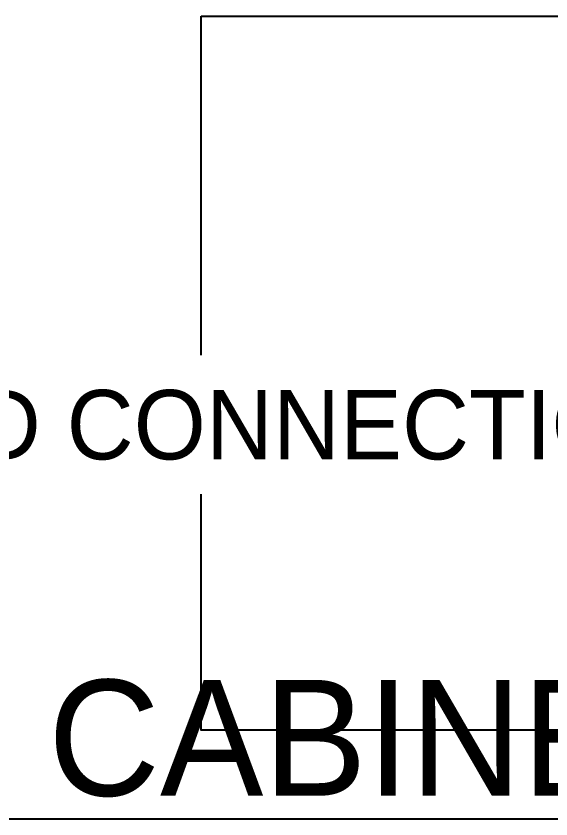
# Model space of a CAD drawing. Header units: feet. Extents: x -689 to 11593, y -511 to 1546.
# Drawn here: x 1256.1 to 1501.7, y -40.8 to 328 of the extents above; entities that cross this region are included whole.
import ezdxf
from ezdxf.enums import TextEntityAlignment as Align

# ---------------------------------------------------------------- set-up
doc = ezdxf.new("R2018")
doc.units = ezdxf.units.FT
doc.header["$MEASUREMENT"] = 0
doc.layers.add('G-ANNO-TEXT', color=1, linetype='Continuous')
doc.layers.add('G-NPLT', color=67, linetype='Continuous', plot=False)
doc.styles.add('NEI-A', font='arial.ttf')
doc.styles.get("Standard").update_dxf_attribs({"font": 'arial.ttf'})

# ---------------------------------------------------------------- blocks, each defined once
blk = doc.blocks.new('*U11')
at = {"color": 7, "lineweight": 30, "width": 0.8, "flags": 104}
blk.add_attdef('DETAIL_TITLE', text='', height=0.109, dxfattribs=at).set_placement((0.702, -0.004), align=Align.MIDDLE_LEFT)
at = {"color": 153, "style": 'NEI-A'}
blk.add_attdef('DETAIL_NO', text='', height=0.188, dxfattribs=at).set_placement((0.375, 0), align=Align.MIDDLE_CENTER)
at = {"color": 6, "lineweight": 30, "width": 0.8, "flags": 104}
blk.add_attdef('(EXXXX)', text='', height=0.109, dxfattribs=at).set_placement((0.877, -0.401), align=Align.MIDDLE_CENTER)
blk = doc.blocks.new('DETAIL_TITLE')
at = {"style": 'NEI-A', "flags": 8}
blk.add_attdef('#', text='', height=0.2, dxfattribs=at).set_placement((0.592, -0.511), align=Align.MIDDLE_CENTER)
at = {"lineweight": 30, "flags": 104}
blk.add_attdef('DETAIL_TITLE', text='', height=0.2, dxfattribs=at).set_placement((0.91, -0.525), align=Align.BOTTOM_LEFT)
at = {"style": 'NEI-A'}
for tag, p in [('SCALE:', (0.939, -0.738)), ('1"_=_', (1.547, -0.738))]:
    blk.add_attdef(tag, text='', height=0.1, dxfattribs=at).set_placement(p, align=Align.BOTTOM_LEFT)

msp = doc.modelspace()

# ---------------------------------------------------------------- linework, layer by layer
at = {"layer": 'G-NPLT'}
msp.add_lwpolyline([(1341.03592, 328), (1837.03592, 328), (1837.03592, 0), (1341.03592, 0)], close=True, dxfattribs=at)

# ---------------------------------------------------------------- block references
at = {"layer": 'G-ANNO-TEXT'}
ref = msp.add_blockref('*U11', (825.09782, 156.30226), dxfattribs=dict(at, xscale=16.0625953099009, yscale=16.0625953099009, zscale=16.0625953099009))
lines = msp.add_mtext('(TYP.) GROUND ROD CONNECTION ', dxfattribs={"layer": '0', "color": 7, "insert": (836.37113, 156.2397), "char_height": 31.8851558, "attachment_point": 1, "bg_fill": 3, "box_fill_scale": 1.5, "bg_fill_color": 256, "bg_fill_transparency": 0})
ref.add_attrib('DETAIL_TITLE', '', (836.37113, 156.2397), dxfattribs={"flags": 104}).embed_mtext(lines)
ref = msp.add_blockref('DETAIL_TITLE', (209.64301, 25.29851), dxfattribs=dict(at, xscale=9.857445537557316, yscale=9.857445537557316, zscale=9.857445537557316))
lines = msp.add_mtext('{\\LMEDIUM VOLTAGE JUMCTION CABINET}', dxfattribs={"layer": '0', "insert": (218.61226, 23.07923), "char_height": 53.2416123, "attachment_point": 1})
ref.add_attrib('DETAIL_TITLE', '', (218.61226, 23.07923)).embed_mtext(lines)

doc.saveas('drawing.dxf')
